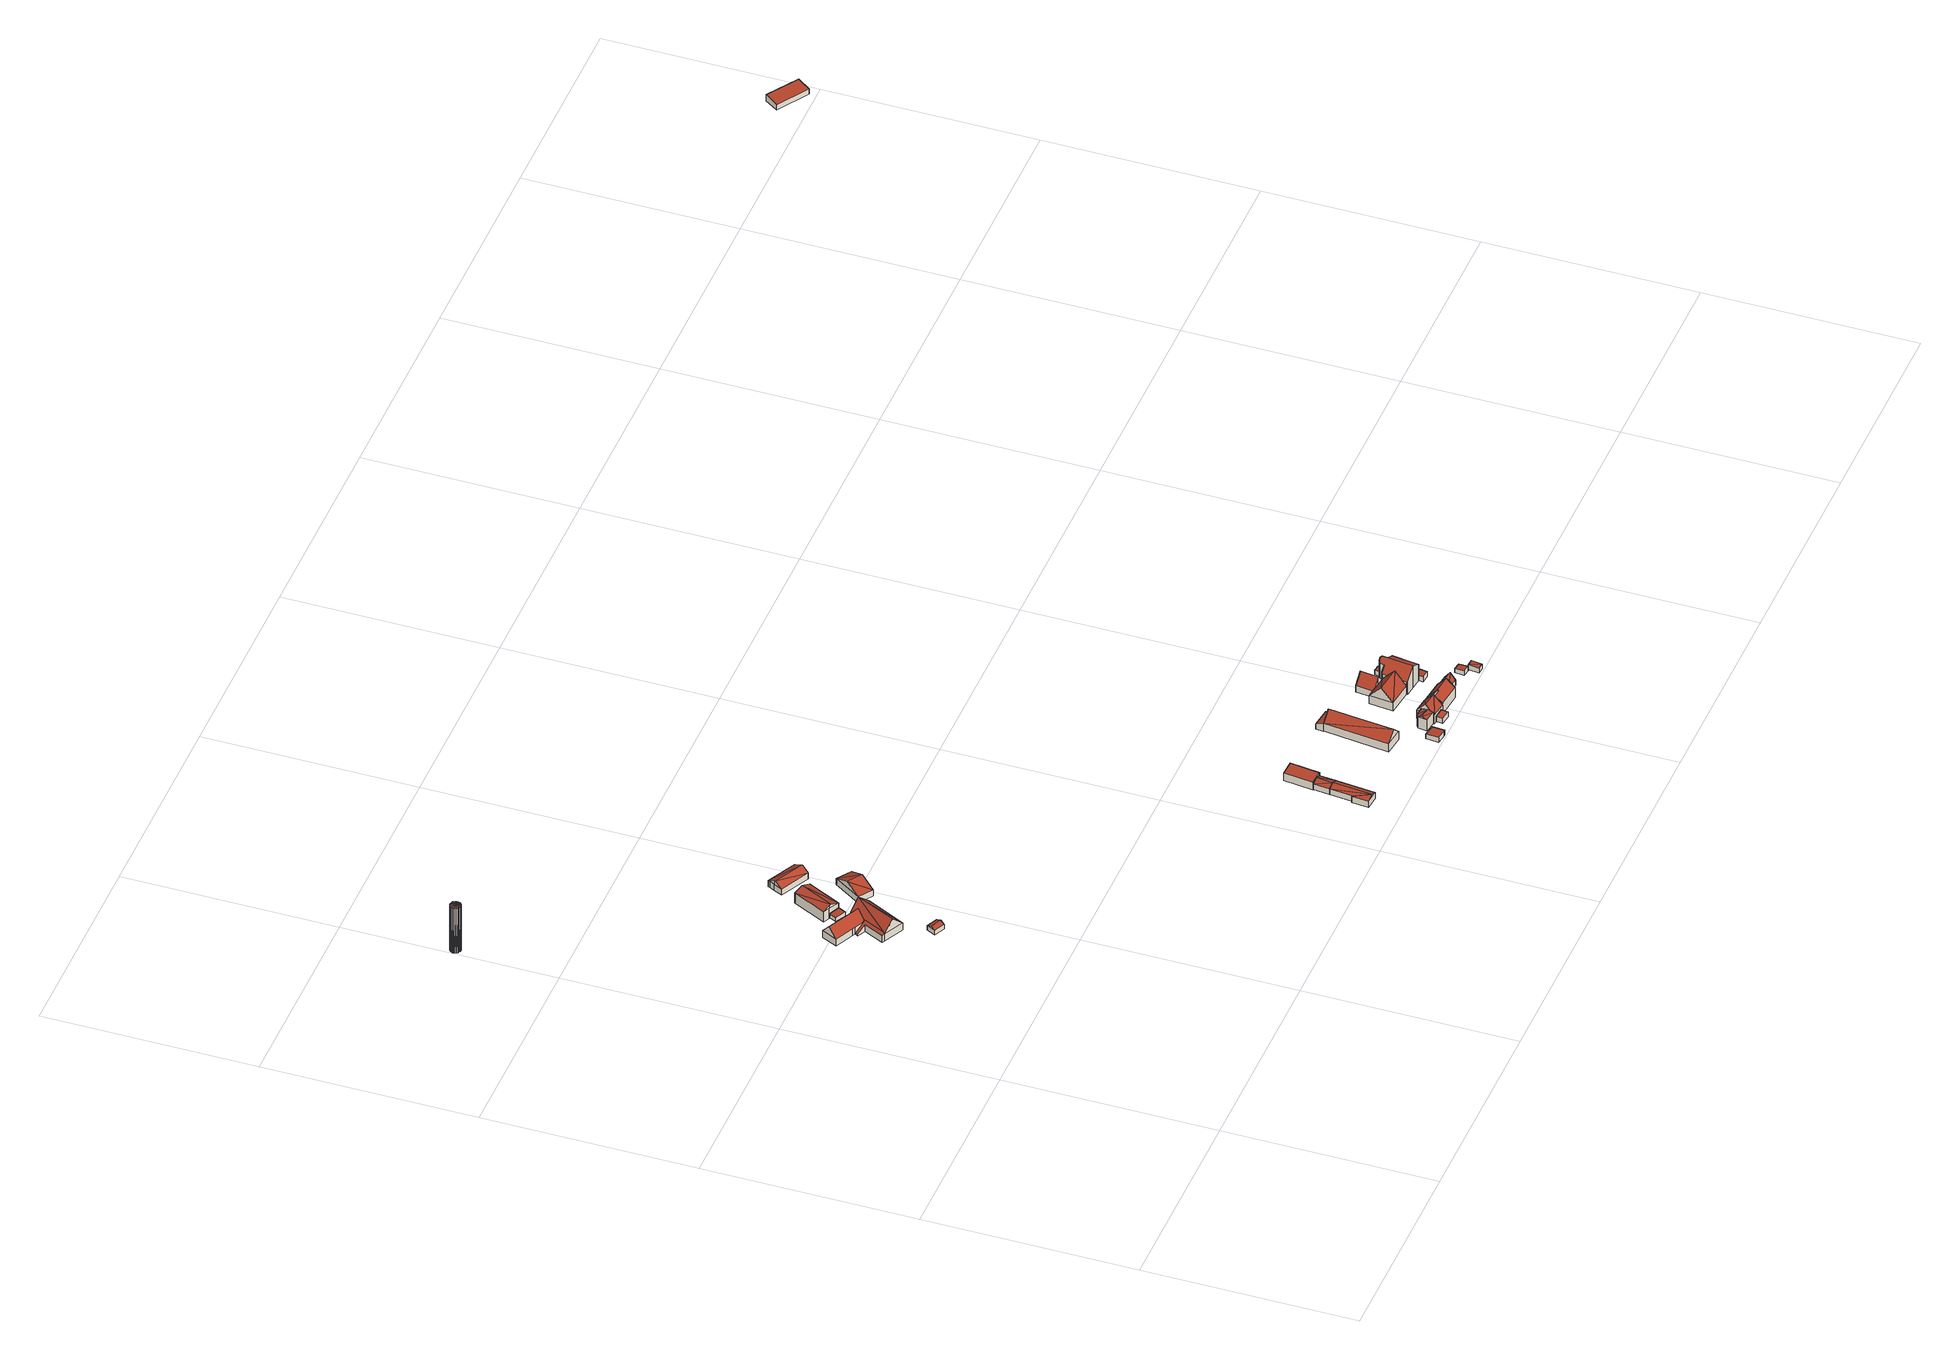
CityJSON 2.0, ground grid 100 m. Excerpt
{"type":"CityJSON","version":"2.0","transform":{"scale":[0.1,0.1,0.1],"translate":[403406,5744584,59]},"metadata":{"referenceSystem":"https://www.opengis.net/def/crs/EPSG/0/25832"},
"CityObjects":{
"building1":{"type":"Building","attributes":{"Geometrietyp2DReferenz":"1000","Gemeindeschluessel":"05558044","function":"51002_1251","roofType":"9999","measuredHeight":24.53},"geometry":[{"type":"Solid","lod":"2","boundaries":[[[[0,1,2]],[[1,3,2]],[[4,5,0]],[[5,1,0]],[[6,7,4]],[[7,5,4]],[[8,9,6]],[[9,7,6]],[[10,11,8]],[[11,9,8]],[[12,13,10]],[[13,11,10]],[[14,15,12]],[[15,13,12]],[[16,17,14]],[[17,15,14]],[[18,19,16]],[[19,17,16]],[[20,21,18]],[[21,19,18]],[[22,23,20]],[[23,21,20]],[[24,25,22]],[[25,23,22]],[[26,27,24]],[[27,25,24]],[[28,29,26]],[[29,27,26]],[[30,31,28]],[[31,29,28]],[[32,33,30]],[[33,31,30]],[[34,35,32]],[[35,33,32]],[[36,37,34]],[[37,35,34]],[[38,39,36]],[[39,37,36]],[[2,3,38]],[[3,39,38]],[[3,1,39]],[[1,5,39]],[[5,7,39]],[[7,9,39]],[[9,11,39]],[[11,13,39]],[[13,15,39]],[[15,17,39]],[[17,19,39]],[[19,21,39]],[[21,23,39]],[[23,25,39]],[[25,27,39]],[[27,29,39]],[[29,31,39]],[[31,33,39]],[[33,35,39]],[[35,37,39]],[[0,2,4]],[[2,38,4]],[[38,36,4]],[[36,34,4]],[[34,32,4]],[[32,30,4]],[[30,28,4]],[[28,26,4]],[[26,24,4]],[[24,22,4]],[[22,20,4]],[[20,18,4]],[[18,16,4]],[[16,14,4]],[[14,12,4]],[[12,10,4]],[[10,8,4]],[[8,6,4]]]],"semantics":{"surfaces":[{"type":"WallSurface"},{"type":"GroundSurface"},{"type":"RoofSurface"}],"values":[[0,0,0,0,0,0,0,0,0,0,0,0,0,0,0,0,0,0,0,0,0,0,0,0,0,0,0,0,0,0,0,0,0,0,0,0,0,0,0,0,1,1,1,1,1,1,1,1,1,1,1,1,1,1,1,1,1,1,2,2,2,2,2,2,2,2,2,2,2,2,2,2,2,2,2,2]]}}]},
"building2":{"type":"Building","attributes":{"Gemeindeschluessel":"05558044","Geometrietyp2DReferenz":"3000","function":"31001_2700","roofType":"3100","measuredHeight":8.56},"geometry":[{"type":"Solid","lod":"2","boundaries":[[[[40,41,42,43]],[[44,45,41,40]],[[46,47,45,44]],[[48,49,47,46]],[[50,51,49,48]],[[52,53,51,50]],[[43,42,53,52]],[[43,52,54,55,40]],[[48,46,44,55,54,50]],[[52,50,54]],[[55,44,40]],[[41,45,47,49,51,53,42]]]],"semantics":{"surfaces":[{"type":"WallSurface"},{"type":"RoofSurface"},{"type":"GroundSurface"}],"values":[[0,0,0,0,0,0,0,1,1,0,0,2]]}}]},
"building3":{"type":"Building","attributes":{"Gemeindeschluessel":"05558044","Geometrietyp2DReferenz":"3000","function":"31001_1310","roofType":"3100","measuredHeight":3.36},"geometry":[{"type":"Solid","lod":"2","boundaries":[[[[56,57,58,59]],[[60,61,57,56]],[[62,63,61,60]],[[59,58,63,62]],[[56,64,60]],[[62,65,59]],[[59,65,64,56]],[[60,64,65,62]],[[57,61,63,58]]]],"semantics":{"surfaces":[{"type":"WallSurface"},{"type":"RoofSurface"},{"type":"GroundSurface"}],"values":[[0,0,0,0,0,0,1,1,2]]}}]},
"building4":{"type":"Building","attributes":{"Gemeindeschluessel":"05558044","Geometrietyp2DReferenz":"3000","function":"31001_1000"},"address":[{"country":"Germany","locality":"Senden","thoroughfareNumber":"1","thoroughfareName":"Kreuzbauerschaft"}],"children":["building4-1","building4-2"]},
"building4-1":{"type":"BuildingPart","attributes":{"roofType":"3100","measuredHeight":9.32},"parents":["building4"],"geometry":[{"type":"Solid","lod":"2","boundaries":[[[[66,67,68,69]],[[70,71,67,66]],[[72,41,45,73]],[[74,75,41,72]],[[76,77,75,74]],[[69,68,77,76]],[[69,76,78,66]],[[79,66,78]],[[74,72,73,70,78]],[[79,78,70]],[[76,74,78]],[[79,70,66]],[[67,71,45,41,75,77,68]],[[71,70,73,45]]]],"semantics":{"surfaces":[{"type":"WallSurface"},{"type":"RoofSurface"},{"type":"GroundSurface"},{"type":"ClosureSurface"}],"values":[[0,0,0,0,0,0,1,1,1,1,0,0,2,3]]}}]},
"building4-2":{"type":"BuildingPart","attributes":{"roofType":"2100","measuredHeight":4.57},"parents":["building4"],"geometry":[{"type":"Solid","lod":"2","boundaries":[[[[80,81,82,83]],[[84,85,81,80]],[[86,47,85,84]],[[87,73,45,47,86]],[[83,82,71,70,88]],[[87,86,84,80,83,88]],[[81,85,47,45,71,82]],[[73,87,88,70]],[[71,45,73,70]]]],"semantics":{"surfaces":[{"type":"WallSurface"},{"type":"RoofSurface"},{"type":"GroundSurface"},{"type":"ClosureSurface"}],"values":[[0,0,0,0,0,1,2,0,3]]}}]},
"building5":{"type":"Building","attributes":{"Gemeindeschluessel":"05558044","Geometrietyp2DReferenz":"3000","function":"31001_2460","roofType":"2100","measuredHeight":2.38},"geometry":[{"type":"Solid","lod":"2","boundaries":[[[[89,90,91,92]],[[93,94,90,89]],[[95,96,94,93]],[[92,91,96,95]],[[93,89,92,95]],[[90,94,96,91]]]],"semantics":{"surfaces":[{"type":"WallSurface"},{"type":"RoofSurface"},{"type":"GroundSurface"}],"values":[[0,0,0,0,1,2]]}}]},
"building6":{"type":"Building","attributes":{"Gemeindeschluessel":"05558044","Geometrietyp2DReferenz":"3000","function":"31001_2700","roofType":"3100","measuredHeight":7.15},"geometry":[{"type":"Solid","lod":"2","boundaries":[[[[97,98,99,100]],[[101,102,98,97]],[[103,104,102,101]],[[105,106,104,103]],[[100,99,106,105]],[[100,107,108]],[[100,105,109,107]],[[97,108,101]],[[107,101,108]],[[109,105,103]],[[107,109,103,101]],[[108,97,100]],[[98,102,104,106,99]]]],"semantics":{"surfaces":[{"type":"WallSurface"},{"type":"RoofSurface"},{"type":"GroundSurface"}],"values":[[0,0,0,0,0,1,1,1,1,0,0,0,2]]}}]},
"building7":{"type":"Building","attributes":{"Gemeindeschluessel":"05558044","Geometrietyp2DReferenz":"3000","function":"31001_1000","roofType":"3100","measuredHeight":6.7},"geometry":[{"type":"Solid","lod":"2","boundaries":[[[[110,111,112,113]],[[114,115,111,110]],[[116,117,115,114]],[[113,112,117,116]],[[110,118,114]],[[116,119,113]],[[118,110,113]],[[113,119,118]],[[114,118,119]],[[119,116,114]],[[111,115,117,112]]]],"semantics":{"surfaces":[{"type":"WallSurface"},{"type":"RoofSurface"},{"type":"GroundSurface"}],"values":[[0,0,0,0,0,0,1,1,1,1,2]]}}]},
"building8":{"type":"Building","attributes":{"Gemeindeschluessel":"05558044","Geometrietyp2DReferenz":"3000","function":"31001_2700","roofType":"3100","measuredHeight":5.71},"geometry":[{"type":"Solid","lod":"2","boundaries":[[[[120,121,122,123]],[[124,125,121,120]],[[126,127,125,124]],[[128,129,127,126]],[[130,131,129,128]],[[132,133,131,130]],[[123,122,133,132]],[[134,123,132]],[[132,135,136,137,134]],[[124,138,134,137]],[[137,126,124]],[[134,138,120,123]],[[138,124,120]],[[136,135,130,128]],[[137,136,128,126]],[[135,132,130]],[[121,125,127,129,131,133,122]]]],"semantics":{"surfaces":[{"type":"WallSurface"},{"type":"RoofSurface"},{"type":"GroundSurface"}],"values":[[0,0,0,0,0,0,0,1,1,1,1,0,0,0,0,0,2]]}}]},
"building9":{"type":"Building","attributes":{"Gemeindeschluessel":"05515000","Geometrietyp2DReferenz":"3000","function":"31001_1310","roofType":"5000","measuredHeight":4.24},"geometry":[{"type":"Solid","lod":"2","boundaries":[[[[139,140,141,142]],[[143,144,140,139]],[[145,146,144,143]],[[147,148,146,145]],[[149,150,148,147]],[[142,141,150,149]],[[139,151,152,143]],[[152,151,142]],[[152,142,149]],[[152,149,147]],[[147,145,152]],[[142,151,139]],[[143,152,145]],[[140,144,146,148,150,141]]]],"semantics":{"surfaces":[{"type":"WallSurface"},{"type":"RoofSurface"},{"type":"GroundSurface"}],"values":[[0,0,0,0,0,0,1,1,1,1,1,0,0,2]]}}]},
"building10":{"type":"Building","attributes":{"Gemeindeschluessel":"05515000","Geometrietyp2DReferenz":"3000","function":"31001_2700","roofType":"3100","measuredHeight":4.2},"geometry":[{"type":"Solid","lod":"2","boundaries":[[[[153,154,141,155]],[[156,157,154,153]],[[158,140,157,156]],[[155,141,140,158]],[[153,159,156]],[[158,160,155]],[[160,159,153]],[[153,155,160]],[[158,156,159]],[[159,160,158]],[[154,157,140,141]]]],"semantics":{"surfaces":[{"type":"WallSurface"},{"type":"RoofSurface"},{"type":"GroundSurface"}],"values":[[0,0,0,0,0,0,1,1,1,1,2]]}}]},
"building11":{"type":"Building","attributes":{"Gemeindeschluessel":"05515000","Geometrietyp2DReferenz":"3000","function":"31001_2000","roofType":"2100","measuredHeight":4.75},"geometry":[{"type":"Solid","lod":"2","boundaries":[[[[161,162,163,164]],[[165,166,162,161]],[[167,168,166,165]],[[169,170,168,167]],[[171,172,170,169]],[[164,163,172,171]],[[169,167,165,161,164,171]],[[162,166,168,170,172,163]]]],"semantics":{"surfaces":[{"type":"WallSurface"},{"type":"RoofSurface"},{"type":"GroundSurface"}],"values":[[0,0,0,0,0,0,1,2]]}}]},
"building12":{"type":"Building","attributes":{"Gemeindeschluessel":"05515000","Geometrietyp2DReferenz":"3000","function":"31001_2700","roofType":"3100","measuredHeight":8.92},"geometry":[{"type":"Solid","lod":"2","boundaries":[[[[173,174,175,176]],[[177,178,174,173]],[[179,180,178,177]],[[176,175,180,179]],[[173,181,177]],[[179,182,176]],[[173,176,182]],[[182,181,173]],[[181,182,179]],[[179,177,181]],[[174,178,180,175]]]],"semantics":{"surfaces":[{"type":"WallSurface"},{"type":"RoofSurface"},{"type":"GroundSurface"}],"values":[[0,0,0,0,0,0,1,1,1,1,2]]}}]},
"building13":{"type":"Building","attributes":{"Gemeindeschluessel":"05515000","Geometrietyp2DReferenz":"3000","function":"51009_1611","roofType":"2100","measuredHeight":2.77},"geometry":[{"type":"Solid","lod":"2","boundaries":[[[[183,184,185,186]],[[187,188,184,183]],[[189,190,188,187]],[[191,192,190,189]],[[186,185,192,191]],[[189,187,183,186,191]],[[184,188,190,192,185]]]],"semantics":{"surfaces":[{"type":"WallSurface"},{"type":"RoofSurface"},{"type":"GroundSurface"}],"values":[[0,0,0,0,0,1,2]]}}]},
"building14":{"type":"Building","attributes":{"Gemeindeschluessel":"05515000","Geometrietyp2DReferenz":"3000","function":"31001_2460","roofType":"2100","measuredHeight":4.12},"geometry":[{"type":"Solid","lod":"2","boundaries":[[[[193,194,195,196]],[[197,198,194,193]],[[199,200,198,197]],[[196,195,200,199]],[[197,193,196,199]],[[194,198,200,195]]]],"semantics":{"surfaces":[{"type":"WallSurface"},{"type":"RoofSurface"},{"type":"GroundSurface"}],"values":[[0,0,0,0,1,2]]}}]},
"building15":{"type":"Building","attributes":{"Gemeindeschluessel":"05515000","Geometrietyp2DReferenz":"3000","function":"31001_1100","roofType":"1000","measuredHeight":2.95},"geometry":[{"type":"Solid","lod":"2","boundaries":[[[[201,202,203,204]],[[205,206,202,201]],[[207,208,206,205]],[[204,203,208,207]],[[205,201,204,207]],[[202,206,208,203]]]],"semantics":{"surfaces":[{"type":"WallSurface"},{"type":"RoofSurface"},{"type":"GroundSurface"}],"values":[[0,0,0,0,1,2]]}}]},
"building16":{"type":"Building","attributes":{"Gemeindeschluessel":"05515000","Geometrietyp2DReferenz":"3000","function":"31001_1000"},"address":[{"country":"Germany","locality":"Münster","thoroughfareNumber":"92","thoroughfareName":"Zum Klosterholz"}],"children":["building16-1","building16-2","building16-3"]},
"building16-1":{"type":"BuildingPart","attributes":{"roofType":"5000","measuredHeight":6.77},"parents":["building16"],"geometry":[{"type":"Solid","lod":"2","boundaries":[[[[209,210,211,212,213,214]],[[215,216,210,209]],[[217,218,216,215]],[[219,220,221,218,217]],[[222,219,217]],[[222,217,215]],[[215,223,222]],[[214,224,222,223]],[[223,209,214]],[[209,223,215]],[[210,216,218,221,211]],[[225,214,213]],[[221,220,212,211]],[[220,219,225,213,212]],[[214,225,224]],[[224,225,219,222]]]],"semantics":{"surfaces":[{"type":"WallSurface"},{"type":"RoofSurface"},{"type":"GroundSurface"},{"type":"ClosureSurface"}],"values":[[0,0,0,0,1,1,1,1,1,0,2,0,3,3,0,3]]}}]},
"building16-2":{"type":"BuildingPart","attributes":{"roofType":"3100","measuredHeight":9.09},"parents":["building16"],"geometry":[{"type":"Solid","lod":"2","boundaries":[[[[226,227,228,229]],[[230,231,232,233,234]],[[235,236,224,225,213,226]],[[226,229,237,238,235]],[[236,235,230]],[[230,234,236]],[[227,211,221,233,232,239,228]],[[221,220,234,233]],[[227,226,212,211]],[[211,212,220,221]],[[239,240,229,228]],[[230,241,231]],[[232,231,241,240,239]],[[213,212,226]],[[219,222,224,236,234,220]],[[213,225,219,220,212]],[[224,222,219,225]],[[238,241,230,235]],[[229,240,237]],[[237,240,241,238]]]],"semantics":{"surfaces":[{"type":"WallSurface"},{"type":"RoofSurface"},{"type":"GroundSurface"},{"type":"ClosureSurface"}],"values":[[0,0,1,1,1,1,2,0,0,3,0,0,3,0,0,3,3,0,0,3]]}}]},
"building16-3":{"type":"BuildingPart","attributes":{"roofType":"2100","measuredHeight":9.42},"parents":["building16"],"geometry":[{"type":"Solid","lod":"2","boundaries":[[[[242,243,232,231]],[[244,245,243,242]],[[246,237,240,239,245,244]],[[242,231,241,238,246,244]],[[232,243,245,239]],[[237,246,238]],[[232,239,240,241,231]],[[240,237,238,241]]]],"semantics":{"surfaces":[{"type":"WallSurface"},{"type":"RoofSurface"},{"type":"GroundSurface"},{"type":"ClosureSurface"}],"values":[[0,0,0,1,2,0,3,3]]}}]},
"building17":{"type":"Building","attributes":{"Gemeindeschluessel":"05515000","Geometrietyp2DReferenz":"3000","function":"31001_1000","roofType":"5000","measuredHeight":9.02},"address":[{"country":"Germany","locality":"Münster","thoroughfareNumber":"90","thoroughfareName":"Zum Klosterholz"}],"geometry":[{"type":"Solid","lod":"2","boundaries":[[[[237,239,228,247]],[[248,245,239,237]],[[242,243,245,248]],[[249,250,243,242]],[[251,252,250,249]],[[253,254,252,251]],[[247,228,254,253]],[[251,255,256,248,237,247,253]],[[249,242,256,255]],[[248,256,242]],[[249,255,251]],[[239,245,243,250,252,254,228]]]],"semantics":{"surfaces":[{"type":"WallSurface"},{"type":"RoofSurface"},{"type":"GroundSurface"}],"values":[[0,0,0,0,0,0,0,1,1,0,0,2]]}}]},
"building18":{"type":"Building","attributes":{"Gemeindeschluessel":"05515000","Geometrietyp2DReferenz":"3000","function":"31001_1000"},"address":[{"country":"Germany","locality":"Münster","thoroughfareNumber":"94","thoroughfareName":"Zum Klosterholz"},{"country":"Germany","locality":"Münster","thoroughfareNumber":"94a","thoroughfareName":"Zum Klosterholz"}],"children":["building18-1","building18-2","building18-3"]},
"building18-1":{"type":"BuildingPart","attributes":{"roofType":"3100","measuredHeight":8.41},"parents":["building18"],"geometry":[{"type":"Solid","lod":"2","boundaries":[[[[257,258,259,260]],[[261,262,258,257]],[[263,264,262,261]],[[265,266,264,263]],[[267,268,266,265]],[[257,260,269,270,261]],[[271,272,273,267,265,263,261,270]],[[274,275,276,259,258,262,264,266,268]],[[268,267,273,274]],[[274,273,272,275]],[[271,270,277]],[[275,272,271,277,276]],[[277,270,269]],[[277,269,260,259,276]]]],"semantics":{"surfaces":[{"type":"WallSurface"},{"type":"RoofSurface"},{"type":"GroundSurface"},{"type":"ClosureSurface"}],"values":[[0,0,0,0,0,1,1,2,3,3,0,3,0,3]]}}]},
"building18-2":{"type":"BuildingPart","attributes":{"roofType":"3100","measuredHeight":11.84},"parents":["building18"],"geometry":[{"type":"Solid","lod":"2","boundaries":[[[[278,279,268,267,280]],[[281,282,279,278]],[[283,284,282,281]],[[285,286,284,283]],[[287,288,286,285]],[[289,290,288,287]],[[291,292,290,289]],[[293,294,292,291]],[[295,296,294,293]],[[297,298,296,295]],[[299,300,298,297]],[[301,302,300,299]],[[303,304,302,301]],[[305,306,304,303]],[[307,308,306,305]],[[309,308,307]],[[301,299,297,295,293,291,289,287,303]],[[285,283,281,278,280,310,311,312,313,307,305,303,287]],[[275,274,268,279,282,284,286,288,290,292,294,296,298,300,302,304,306,308]],[[312,311,314]],[[307,313,309]],[[272,275,308,309,314]],[[309,313,312,314]],[[272,314,311,310,273]],[[274,275,272,273]],[[273,310,280,267]],[[268,274,273,267]]]],"semantics":{"surfaces":[{"type":"WallSurface"},{"type":"RoofSurface"},{"type":"GroundSurface"},{"type":"ClosureSurface"}],"values":[[0,0,0,0,0,0,0,0,0,0,0,0,0,0,0,0,1,1,2,0,0,3,3,0,3,0,3]]}}]},
"building18-3":{"type":"BuildingPart","attributes":{"roofType":"3100","measuredHeight":10.7},"parents":["building18"],"geometry":[{"type":"Solid","lod":"2","boundaries":[[[[315,316,308,309]],[[317,318,316,315]],[[319,260,259,318,317]],[[320,315,321]],[[309,313,321,315]],[[321,312,314,320]],[[271,277,269,319,317,320,314]],[[320,317,315]],[[316,318,259,276,275,308]],[[319,269,260]],[[271,314,272]],[[276,277,271,272,275]],[[259,260,269,277,276]],[[275,272,314,309,308]],[[321,313,312]],[[312,313,309,314]]]],"semantics":{"surfaces":[{"type":"WallSurface"},{"type":"RoofSurface"},{"type":"GroundSurface"},{"type":"ClosureSurface"}],"values":[[0,0,0,1,1,1,1,0,2,0,0,3,3,3,0,3]]}}]},
"building19":{"type":"Building","attributes":{"Gemeindeschluessel":"05515000","Geometrietyp2DReferenz":"3000","function":"31001_2700","roofType":"3100","measuredHeight":6.22},"geometry":[{"type":"Solid","lod":"2","boundaries":[[[[322,323,324,325]],[[326,327,323,322]],[[328,329,327,326]],[[325,324,329,328]],[[322,330,326]],[[328,331,325]],[[331,330,322]],[[322,325,331]],[[330,331,328]],[[328,326,330]],[[323,327,329,324]]]],"semantics":{"surfaces":[{"type":"WallSurface"},{"type":"RoofSurface"},{"type":"GroundSurface"}],"values":[[0,0,0,0,0,0,1,1,1,1,2]]}}]},
"building20":{"type":"Building","attributes":{"Gemeindeschluessel":"05515000","Geometrietyp2DReferenz":"3000","function":"31001_2700","roofType":"2100","measuredHeight":2.97},"geometry":[{"type":"Solid","lod":"2","boundaries":[[[[332,333,334,335]],[[336,337,333,332]],[[338,339,337,336]],[[340,341,339,338]],[[342,343,341,340]],[[335,334,343,342]],[[340,338,336,332,335,342]],[[333,337,339,341,343,334]]]],"semantics":{"surfaces":[{"type":"WallSurface"},{"type":"RoofSurface"},{"type":"GroundSurface"}],"values":[[0,0,0,0,0,0,1,2]]}}]},
"building21":{"type":"Building","attributes":{"Gemeindeschluessel":"05515000","Geometrietyp2DReferenz":"3000","function":"31001_2460","roofType":"1000","measuredHeight":2.5},"geometry":[{"type":"Solid","lod":"2","boundaries":[[[[344,290,292,345]],[[346,347,290,344]],[[348,349,347,346]],[[350,294,349,348]],[[345,292,294,350]],[[348,346,344,345,350]],[[290,347,349,294,292]]]],"semantics":{"surfaces":[{"type":"WallSurface"},{"type":"RoofSurface"},{"type":"GroundSurface"}],"values":[[0,0,0,0,0,1,2]]}}]},
"building22":{"type":"Building","attributes":{"Gemeindeschluessel":"05515000","Geometrietyp2DReferenz":"3000","function":"51009_1611","roofType":"2100","measuredHeight":2.61},"geometry":[{"type":"Solid","lod":"2","boundaries":[[[[351,352,353,354]],[[355,356,352,351]],[[357,358,356,355]],[[354,353,358,357]],[[355,351,354,357]],[[352,356,358,353]]]],"semantics":{"surfaces":[{"type":"WallSurface"},{"type":"RoofSurface"},{"type":"GroundSurface"}],"values":[[0,0,0,0,1,2]]}}]},
"building23":{"type":"Building","attributes":{"Gemeindeschluessel":"05515000","Geometrietyp2DReferenz":"3000","function":"31001_1310","roofType":"3100","measuredHeight":3},"geometry":[{"type":"Solid","lod":"2","boundaries":[[[[359,360,361,362]],[[363,364,360,359]],[[365,366,364,363]],[[362,361,366,365]],[[359,367,363]],[[365,368,362]],[[368,367,359]],[[359,362,368]],[[363,367,368]],[[368,365,363]],[[360,364,366,361]]]],"semantics":{"surfaces":[{"type":"WallSurface"},{"type":"RoofSurface"},{"type":"GroundSurface"}],"values":[[0,0,0,0,0,0,1,1,1,1,2]]}}]},
"building24":{"type":"Building","attributes":{"Gemeindeschluessel":"05515000","Geometrietyp2DReferenz":"3000","function":"31001_2700","roofType":"2100","measuredHeight":3.62},"geometry":[{"type":"Solid","lod":"2","boundaries":[[[[369,370,371,372]],[[373,374,370,369]],[[375,376,374,373]],[[372,371,376,375]],[[373,369,372,375]],[[370,374,376,371]]]],"semantics":{"surfaces":[{"type":"WallSurface"},{"type":"RoofSurface"},{"type":"GroundSurface"}],"values":[[0,0,0,0,1,2]]}}]}
},
"vertices":[
[53,3495,246],[53,3495,1],[49,3502,246],[49,3502,1],[56,3488,246],[56,3488,1],[56,3480,246],[56,3480,1],[53,3472,246],[53,3472,1],[49,3466,246],[49,3466,1],[42,3462,246],[42,3462,1],[35,3459,246],[35,3459,1],[27,3459,246],[27,3459,1],[20,3462,246],[20,3462,1],[13,3466,246],[13,3466,1],[9,3472,246],[9,3472,1],[6,3480,246],[6,3480,1],[6,3488,246],[6,3488,1],[9,3495,246],[9,3495,1],[13,3502,246],[13,3502,1],[20,3506,246],[20,3506,1],[27,3509,246],[27,3509,1],[35,3509,246],[35,3509,1],[42,3506,246],[42,3506,1],
[782,1959,53],[782,1959,16],[632,2030,16],[632,2030,53],[747,1885,53],[747,1885,16],[695,1910,53],[695,1910,16],[683,1916,53],[683,1916,16],[591,1959,53],[591,1959,16],[627,2033,53],[627,2033,16],[609,1996,101],[764,1922,101],
[881,1608,38],[881,1608,14],[829,1632,14],[829,1632,38],[861,1565,38],[861,1565,14],[809,1589,38],[809,1589,14],[871,1586,48],[819,1610,48],
[792,1728,55],[792,1728,16],[880,1912,16],[880,1912,55],[694,1775,55],[694,1775,16],[782,1959,55],[747,1885,55],[784,1963,55],[784,1963,16],[882,1916,55],[882,1916,16],[826,1943,110],[737,1755,110],
[726,1876,52],[726,1876,16],[681,1782,16],[681,1782,52],[688,1895,24],[688,1895,16],[695,1910,24],[747,1885,62],[694,1775,62],
[813,2028,38],[813,2028,15],[764,2052,15],[764,2052,35],[796,1992,38],[796,1992,15],[747,2016,35],[747,2016,15],
[891,2188,65],[891,2188,9],[812,2226,9],[812,2226,65],[813,2028,65],[813,2028,9],[764,2052,65],[764,2052,9],[734,2066,65],[734,2066,9],[774,2047,81],[851,2207,81],[764,2052,77],
[1053,2056,46],[1053,2056,13],[986,2101,13],[986,2101,46],[966,1926,46],[966,1926,13],[899,1970,46],[899,1970,13],[1009,1991,80],[943,2036,80],
[997,2252,39],[997,2252,6],[1022,2304,6],[1022,2304,39],[986,2230,39],[986,2230,6],[845,2299,39],[845,2299,6],[865,2339,39],[865,2339,6],[877,2363,39],[877,2363,6],[882,2373,39],[882,2373,6],[1001,2261,63],[877,2363,45],[865,2339,57],[860,2330,63],[997,2252,56],
[2336,322,45],[2336,322,13],[2274,329,13],[2274,329,45],[2317,137,45],[2317,137,13],[2250,143,45],[2250,143,13],[2257,222,45],[2257,222,13],[2263,221,45],[2263,221,13],[2305,326,56],[2287,140,56],
[2283,407,44],[2283,407,13],[2274,329,44],[2344,401,44],[2344,401,13],[2336,322,44],[2313,404,55],[2305,326,55],
[2281,407,53],[2281,407,11],[2283,407,11],[2283,407,53],[2297,547,53],[2297,547,11],[2364,540,59],[2364,540,11],[2346,401,58],[2346,401,11],[2344,401,58],[2344,401,11],
[2726,179,55],[2726,179,12],[2762,489,12],[2762,489,55],[2632,190,55],[2632,190,12],[2667,500,55],[2667,500,12],[2679,184,101],[2714,495,101],
[2767,71,39],[2767,71,16],[2759,11,16],[2759,11,43],[2823,63,39],[2823,63,16],[2815,4,43],[2815,4,16],[2807,2,43],[2807,2,16],
[2762,489,52],[2762,489,11],[2766,526,11],[2766,526,38],[2667,500,52],[2667,500,11],[2671,537,38],[2671,537,11],
[2938,63,45],[2938,63,16],[2888,69,16],[2888,69,45],[2934,31,45],[2934,31,16],[2884,37,45],[2884,37,16],
[2819,83,75],[2819,83,14],[2873,77,14],[2873,77,59],[2873,77,65],[2873,77,75],[2824,127,75],[2824,127,14],[2838,137,75],[2838,137,14],[2880,133,75],[2880,133,59],[2880,133,14],[2877,103,82],[2822,110,82],[2875,88,78],[2875,85,75],
[2873,71,59],[2873,71,14],[2949,61,14],[2949,61,59],[2959,146,59],[2959,146,57],[2959,146,14],[2883,155,14],[2883,155,59],[2954,104,105],[2878,113,105],[2953,100,101],[2954,103,105],[2953,100,14],[2953,100,59],[2959,145,59],
[2991,142,57],[2991,142,14],[2986,96,108],[2986,96,14],[2953,100,108],
[2949,61,70],[2986,96,101],[3079,132,57],[3079,132,14],[3073,82,98],[3073,82,14],[3069,47,70],[3069,47,14],[3074,90,104],[2986,100,104],
[2962,460,48],[2962,460,13],[2951,375,13],[2951,375,48],[3004,455,97],[3004,455,13],[3047,450,48],[3047,450,13],[3038,372,48],[3038,372,13],[3041,371,43],[3041,371,13],[2960,374,58],[2994,370,97],[3028,366,58],[3036,365,48],[3037,371,48],[3037,371,13],[3036,365,13],[2994,370,13],[2994,370,58],
[3065,368,108],[3065,368,13],[3041,371,86],[3067,389,108],[3067,389,13],[3077,396,117],[3077,396,13],[3087,395,127],[3087,395,13],[3091,390,131],[3091,390,13],[3093,387,130],[3093,387,13],[3090,365,130],[3090,365,13],[3122,361,113],[3122,361,13],[3140,360,104],[3140,360,13],[3128,263,103],[3128,263,13],[3125,234,103],[3125,234,13],[3124,234,104],[3124,234,13],[3073,240,131],[3073,240,13],[3021,246,81],[3021,246,13],[3022,252,81],[3022,252,13],[3022,252,58],[3037,371,81],[3036,365,81],[3033,343,81],[3024,272,81],[3036,365,58],
[2894,267,58],[2894,267,13],[2908,381,58],[2908,381,13],[2951,375,58],[2901,324,120],[3029,308,120],
[3150,123,47],[3150,123,16],[3079,132,16],[3079,132,47],[3144,74,47],[3144,74,16],[3073,82,47],[3073,82,16],[3147,99,78],[3076,107,78],
[3124,234,43],[3124,234,14],[3121,213,14],[3121,213,43],[3125,234,43],[3125,234,14],[3128,263,43],[3128,263,14],[3169,258,41],[3169,258,14],[3162,209,41],[3162,209,14],
[3093,387,38],[3090,365,38],[3098,424,38],[3098,424,13],[3130,420,38],[3130,420,13],[3122,361,38],
[3227,108,36],[3227,108,15],[3221,63,15],[3221,63,41],[3262,102,36],[3262,102,15],[3257,58,41],[3257,58,15],
[3267,60,40],[3267,60,15],[3259,9,15],[3259,9,40],[3296,56,40],[3296,56,15],[3288,5,40],[3288,5,15],[3293,57,45],[3285,6,45],
[5947,4032,38],[5947,4032,10],[5986,4093,10],[5986,4093,46],[5799,4124,38],[5799,4124,10],[5840,4188,46],[5840,4188,10]
]}
